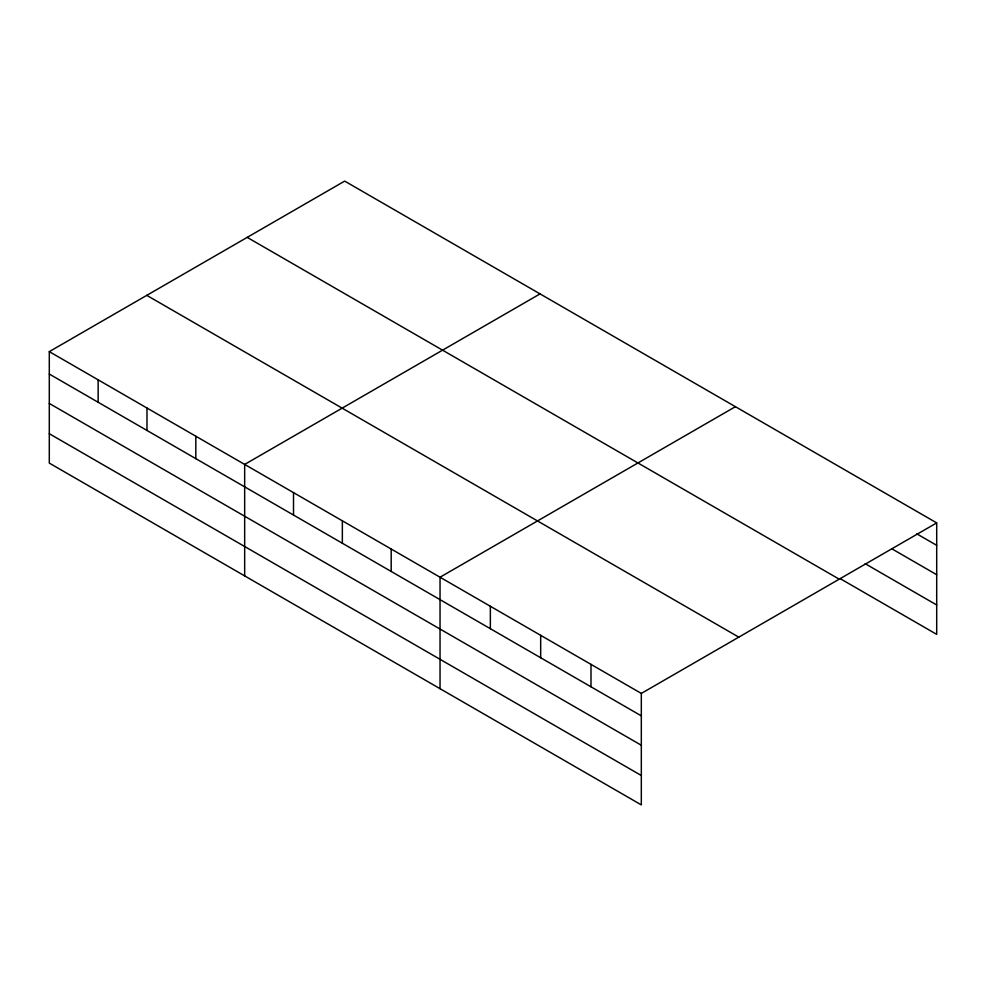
<?xml version="1.0" encoding="UTF-8"?>
<svg xmlns="http://www.w3.org/2000/svg" width="986" height="986" viewBox="0 0 986 986"><rect width="100%" height="100%" fill="white"/><g stroke="black" fill="none" stroke-linecap="round" stroke-linejoin="round"><path stroke-width="1.48" d="M49.3 351.632L641.319 693.429L641.319 804.896L49.3 463.1L49.3 351.632L344.681 181.104L936.7 522.9L936.7 634.368L840.035 578.548M540.045 293.89L244.664 464.431L244.664 575.898M735.408 406.688L440.039 577.217L440.039 688.684M641.319 693.429L936.7 522.9M916.832 533.857L936.7 545.32M891.677 548.709L936.7 574.702M865.19 563.696L936.7 604.985M247.203 237.379L839.222 579.176M146.778 295.356L738.797 637.153M49.3 374.051L641.319 715.861M49.3 403.447L641.319 745.243M49.3 433.717L641.319 775.514M590.996 664.379L590.996 686.798M540.673 635.329L540.673 657.748M490.35 606.279L490.35 628.698M391.195 549.029L391.195 571.449M342.352 520.83L342.352 543.249M293.508 492.63L293.508 515.049M195.82 436.231L195.82 458.65M146.988 408.031L146.988 430.451M98.144 379.832L98.144 402.251"/></g></svg>
